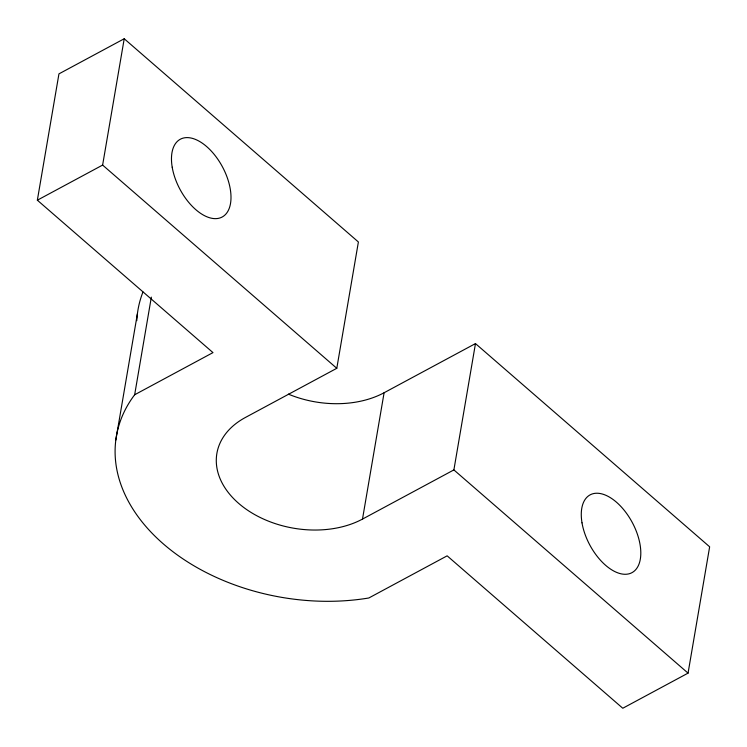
<?xml version="1.0" encoding="UTF-8"?>
<svg xmlns="http://www.w3.org/2000/svg" width="747" height="747" viewBox="0 0 747 747"><rect width="100%" height="100%" fill="white"/><g stroke="black" fill="none" stroke-linecap="round" stroke-linejoin="round"><path stroke-width="1.12" d="M134.656 394.761L212.979 352.612L37.35 200.196L58.948 73.869L124.217 38.751L358.392 241.972L336.794 368.299L245.418 417.47A88.342 60.815 9.7 0 0 238.685 503.394A88.342 60.815 9.7 0 0 362.5 519.081L453.887 469.91L475.475 343.583L709.65 546.804L688.052 673.131L622.783 708.249L447.154 555.833L368.831 597.983A190.298 130.986 9.7 0 1 163.36 543.919A190.298 130.986 9.7 0 1 134.656 394.761L151.342 297.138M37.35 200.196L102.619 165.078L124.217 38.751M115.804 440.086L137.401 313.759M362.5 519.081L384.098 392.745L475.475 343.583M102.619 165.078L336.794 368.299M453.887 469.91L688.052 673.131M384.098 392.745A88.342 60.815 9.7 0 1 288.379 394.136M136.794 320.659A190.298 130.986 9.7 0 1 142.976 291.974M582.006 522.844A44.176 24.035 61.7 0 0 631.234 573.024A44.176 24.035 61.7 0 0 619.87 505.411A44.176 24.035 61.7 0 0 582.006 522.844M172.202 167.207A44.176 24.035 61.7 0 0 221.429 217.386A44.176 24.035 61.7 0 0 210.066 149.783A44.176 24.035 61.7 0 0 172.202 167.207"/></g></svg>
